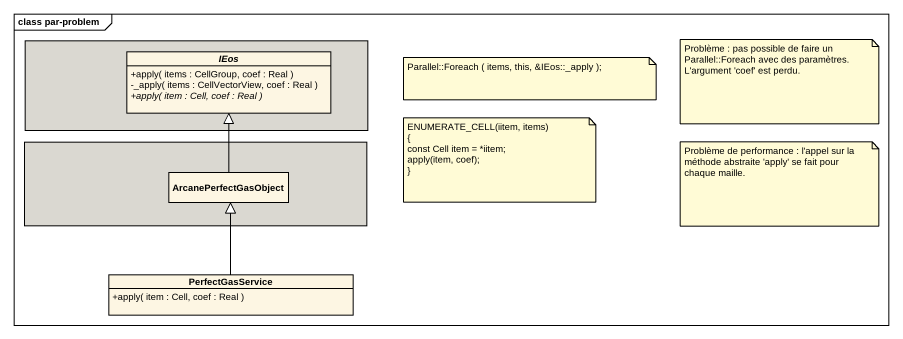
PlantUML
@startuml
mainframe class par-problem
hide circle
hide empty members
skinparam classAttributeIconSize 0
rectangle " " as rectangle1 #DAD8D1 {
  abstract class IEos {
    +apply( items : CellGroup, coef : Real )
    -_apply( items : CellVectorView, coef : Real )
    {abstract} +apply( item : Cell, coef : Real )
  }
}
rectangle " " as rectangle2 #DAD8D1 {
  class ArcanePerfectGasObject
}
class PerfectGasService {
  +apply( item : Cell, coef : Real )
}
ArcanePerfectGasObject -up-|> IEos
PerfectGasService -up-|> ArcanePerfectGasObject
note as N1
  Problème : pas possible de faire un Parallel::Foreach avec des paramètres. L'argument 'coef' est perdu.
end note
note as N2
  Parallel::Foreach ( items, this, &IEos::_apply );
end note
note as N3
  ENUMERATE_CELL(iitem, items)
  {
  const Cell item = *iitem;
  apply(item, coef);
  ~}
end note
note as N4
  Problème de performance : l'appel sur la méthode abstraite 'apply' se fait pour chaque maille.
end note
@enduml
